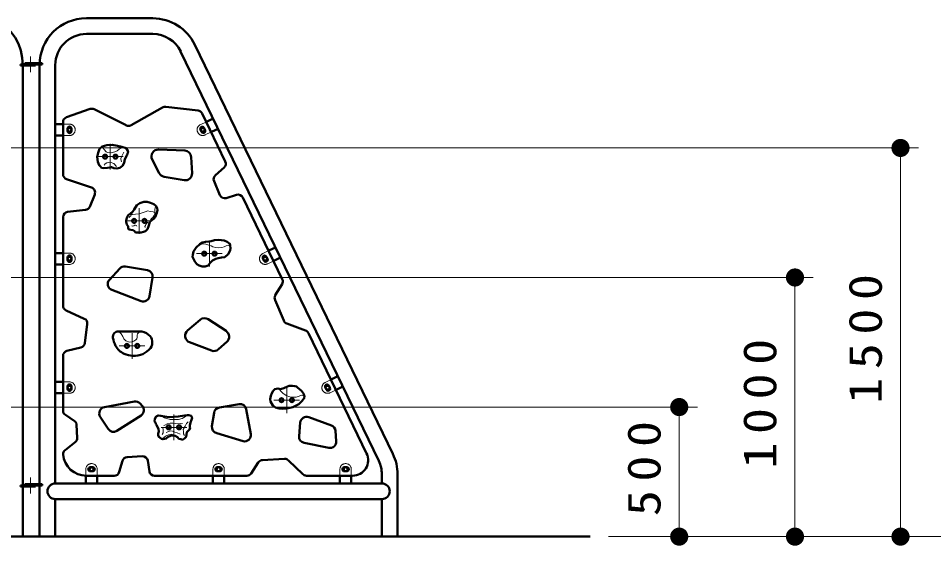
# Model space of a CAD drawing. Units: millimetres on the paper. Extents: x -385 to 0, y -594 to 267.
# Drawn here: x -186.3 to -135.8, y -235.5 to -206.4 of the extents above; entities that cross this region are included whole.
import ezdxf

# ---------------------------------------------------------------- set-up
doc = ezdxf.new("R2010")
doc.units = ezdxf.units.MM
for name, pattern in [('USER1', [4.5, 2.5, -2]), ('USER2', [6, 3, -1, 1, -1]), ('USER3', [8, 3, -1, 1, -1, 1, -1])]:
    doc.linetypes.add(name, pattern=pattern)
doc.layers.add('LY_1', color=140, linetype='Continuous', lineweight=50)
doc.styles.add('ＭＳ ゴシック', font='')
doc.styles.get('ＭＳ ゴシック').set_extended_font_data('MS Gothic')

# ---------------------------------------------------------------- blocks, each defined once
blk = doc.blocks.new('filled_dot')
at = {"color": 0, "linetype": 'Continuous', "lineweight": -2, "const_width": 1.25}
blk.add_lwpolyline([(-0.625, 0, 1), (0.625, 0, 1)], format="xyb", close=True, dxfattribs=at)

msp = doc.modelspace()

# ---------------------------------------------------------------- linework, layer by layer
at = {"layer": 'LY_1'}
for p, q in [((-182.519, -206.446), (-178.862, -206.446)), ((-182.519, -207.31), (-178.862, -207.31)), ((-166.407, -230.839), (-177.323, -208.276)), ((-165.629, -230.462), (-176.544, -207.9)), ((-185.317, -208.985), (-186.14, -208.985)), ((-186.14, -208.985), (-186.14, -209.05)), ((-185.317, -209.05), (-186.14, -209.05)), ((-186.022, -235.021), (-186.022, -209.021)), ((-185.904, -208.985), (-185.904, -208.921)), ((-185.904, -208.921), (-184.958, -208.921)), ((-185.904, -208.985), (-184.958, -208.985)), ((-185.317, -208.985), (-185.317, -209.05)), ((-185.094, -235.021), (-185.094, -209.021)), ((-184.958, -208.985), (-184.958, -208.921)), ((-184.229, -232.089), (-184.229, -209.021)), ((-178.148, -211.328), (-176.364, -211.536)), ((-183.614, -211.905), (-182.318, -211.445)), ((-182.094, -211.458), (-180.318, -212.346)), ((-180.05, -212.339), (-178.322, -211.363)), ((-174.863, -214.336), (-176.14, -211.696)), ((-183.82, -212.278), (-184.229, -212.278)), ((-183.804, -212.175), (-183.804, -215.046)), ((-175.904, -212.147), (-175.536, -211.969)), ((-183.554, -212.664), (-183.554, -212.521)), ((-183.34, -212.664), (-183.34, -212.521)), ((-176.169, -212.704), (-176.231, -212.575)), ((-175.976, -212.61), (-176.038, -212.482)), ((-175.631, -212.713), (-175.262, -212.535)), ((-183.82, -212.907), (-184.229, -212.907)), ((-178.537, -213.681), (-177.101, -213.737)), ((-180.279, -213.971), (-180.282, -213.989)), ((-178.502, -214.981), (-178.887, -214.23)), ((-176.739, -214.095), (-176.694, -214.981)), ((-174.932, -214.675), (-175.408, -215.094)), ((-182.235, -215.775), (-183.609, -215.317)), ((-177.135, -215.372), (-178.231, -215.18)), ((-175.483, -215.419), (-175.157, -216.192)), ((-182.333, -216.835), (-182.06, -216.152)), ((-174.811, -216.354), (-174.239, -216.18)), ((-171.721, -220.83), (-173.899, -216.329)), ((-183.55, -217.122), (-182.567, -217.013)), ((-183.804, -217.406), (-183.804, -222.29)), ((-179.057, -217.797), (-179.057, -217.813)), ((-183.82, -219.385), (-184.229, -219.385)), ((-172.466, -219.254), (-172.098, -219.076)), ((-183.554, -219.771), (-183.554, -219.628)), ((-183.34, -219.771), (-183.34, -219.628)), ((-172.73, -219.811), (-172.792, -219.682)), ((-172.537, -219.717), (-172.6, -219.589)), ((-172.192, -219.82), (-171.824, -219.642)), ((-183.82, -220.014), (-184.229, -220.014)), ((-181.25, -220.858), (-180.683, -220.24)), ((-180.371, -220.132), (-179.154, -220.335)), ((-178.87, -220.731), (-179.037, -221.763)), ((-179.501, -222.031), (-181.118, -221.415)), ((-171.734, -221.102), (-172.106, -221.718)), ((-171.645, -223.114), (-172.124, -221.977)), ((-182.631, -223.008), (-183.637, -222.55)), ((-182.601, -224.348), (-182.466, -223.305)), ((-176.944, -223.66), (-176.255, -223.069)), ((-175.798, -223.04), (-174.823, -223.684)), ((-171.481, -223.271), (-170.444, -223.655)), ((-179.596, -223.707), (-180.761, -223.706)), ((-167.075, -230.434), (-170.286, -223.798)), ((-175.631, -224.765), (-176.832, -224.304)), ((-174.781, -224.286), (-175.243, -224.694)), ((-183.588, -224.782), (-182.815, -224.589)), ((-183.804, -225.059), (-183.804, -228.072)), ((-169.028, -226.362), (-168.659, -226.183)), ((-183.82, -226.493), (-184.229, -226.493)), ((-183.554, -226.878), (-183.554, -226.735)), ((-183.34, -226.878), (-183.34, -226.735)), ((-169.292, -226.918), (-169.354, -226.789)), ((-169.099, -226.825), (-169.161, -226.696)), ((-168.754, -226.927), (-168.386, -226.749)), ((-183.82, -227.121), (-184.229, -227.121)), ((-179.874, -227.579), (-181.524, -227.882)), ((-179.44, -227.811), (-179.558, -227.684)), ((-175.187, -227.906), (-174.097, -227.714)), ((-183.675, -228.311), (-183.188, -228.63)), ((-181.751, -228.411), (-181.312, -229.085)), ((-180.836, -229.188), (-179.507, -228.337)), ((-175.596, -228.925), (-175.483, -228.196)), ((-173.711, -227.995), (-173.462, -229.365)), ((-169.018, -228.893), (-170.269, -228.443)), ((-183.06, -228.856), (-183.028, -229.572)), ((-176.812, -228.969), (-176.812, -228.981)), ((-170.731, -228.737), (-170.798, -229.476)), ((-173.886, -229.763), (-175.338, -229.313)), ((-168.746, -229.76), (-168.79, -229.191)), ((-183.136, -229.809), (-183.692, -230.249)), ((-170.523, -229.846), (-169.16, -230.125)), ((-180.703, -231.455), (-180.533, -230.843)), ((-180.273, -230.634), (-179.436, -230.591)), ((-179.139, -230.832), (-179.046, -231.422)), ((-173.443, -231.534), (-173.05, -230.931)), ((-171.593, -230.738), (-172.825, -230.802)), ((-171.381, -230.817), (-170.583, -231.584)), ((-182.162, -231.2), (-182.304, -231.2)), ((-182.162, -231.414), (-182.304, -231.414)), ((-175.162, -231.2), (-175.304, -231.2)), ((-175.162, -231.414), (-175.304, -231.414)), ((-168.162, -231.2), (-168.304, -231.2)), ((-168.162, -231.414), (-168.304, -231.414)), ((-182.547, -231.68), (-182.547, -232.089)), ((-180.979, -231.664), (-182.519, -231.664)), ((-181.919, -231.68), (-181.919, -232.089)), ((-173.682, -231.664), (-178.764, -231.664)), ((-175.547, -231.68), (-175.547, -232.089)), ((-174.919, -231.68), (-174.919, -232.089)), ((-167.847, -231.664), (-170.385, -231.664)), ((-168.547, -231.68), (-168.547, -232.089)), ((-167.919, -231.68), (-167.919, -232.089)), ((-166.237, -232.089), (-166.237, -231.584)), ((-165.372, -235.021), (-165.372, -231.584)), ((-185.317, -232.2), (-186.14, -232.2)), ((-186.14, -232.2), (-186.14, -232.264)), ((-185.317, -232.264), (-186.14, -232.264)), ((-185.904, -232.2), (-185.904, -232.135)), ((-185.904, -232.135), (-184.958, -232.135)), ((-185.904, -232.2), (-184.958, -232.2)), ((-185.317, -232.2), (-185.317, -232.264)), ((-184.958, -232.2), (-184.958, -232.135)), ((-184.229, -232.089), (-166.237, -232.089)), ((-184.229, -232.953), (-166.237, -232.953)), ((-184.229, -235.021), (-184.229, -232.953)), ((-166.237, -235.021), (-166.237, -232.953))]:
    msp.add_line(p, q, dxfattribs=at)
at = {"layer": 'LY_1', "color": 7, "linetype": 'USER2', "lineweight": 13}
for p, q in [((-185.59, -209.421), (-185.59, -208.549)), ((-181.201, -214.072), (-181.201, -213.362)), ((-181.201, -214.072), (-181.91, -214.072)), ((-181.201, -214.072), (-180.491, -214.072)), ((-181.201, -214.072), (-181.201, -214.781)), ((-179.602, -217.614), (-179.602, -216.905)), ((-179.602, -217.614), (-180.312, -217.614)), ((-179.602, -217.614), (-178.893, -217.614)), ((-179.602, -217.614), (-179.602, -218.324)), ((-175.739, -219.42), (-175.739, -218.71)), ((-175.739, -219.42), (-176.449, -219.42)), ((-175.739, -219.42), (-175.03, -219.42)), ((-175.739, -219.42), (-175.739, -220.129)), ((-179.999, -224.507), (-179.999, -223.797)), ((-179.999, -224.507), (-180.708, -224.507)), ((-179.999, -224.507), (-179.289, -224.507)), ((-179.999, -224.507), (-179.999, -225.216)), ((-171.48, -227.498), (-171.48, -226.788)), ((-171.48, -227.498), (-172.189, -227.498)), ((-171.48, -227.498), (-170.771, -227.498)), ((-171.48, -227.498), (-171.48, -228.207)), ((-177.696, -228.996), (-177.696, -228.286)), ((-177.696, -228.996), (-178.406, -228.996)), ((-177.696, -228.996), (-176.987, -228.996)), ((-177.696, -228.996), (-177.696, -229.705)), ((-185.59, -232.636), (-185.59, -231.764))]:
    msp.add_line(p, q, dxfattribs=at)
at = {"layer": 'LY_1', "color": 7, "linetype": 'USER1', "lineweight": 13}
for p, q in [((-185.683, -208.985), (-185.683, -208.921)), ((-185.671, -208.985), (-185.671, -209.05)), ((-185.509, -208.985), (-185.509, -209.05)), ((-185.497, -208.985), (-185.497, -208.921)), ((-183.447, -212.278), (-183.82, -212.278)), ((-176.24, -212.31), (-175.904, -212.147)), ((-175.966, -212.876), (-175.631, -212.713)), ((-183.447, -212.907), (-183.82, -212.907)), ((-183.447, -219.385), (-183.82, -219.385)), ((-172.802, -219.417), (-172.466, -219.254)), ((-172.528, -219.983), (-172.192, -219.82)), ((-183.447, -220.014), (-183.82, -220.014)), ((-169.364, -226.524), (-169.028, -226.362)), ((-183.447, -226.493), (-183.82, -226.493)), ((-169.09, -227.09), (-168.754, -226.927)), ((-183.447, -227.121), (-183.82, -227.121)), ((-182.547, -231.307), (-182.547, -231.68)), ((-181.919, -231.307), (-181.919, -231.68)), ((-175.547, -231.307), (-175.547, -231.68)), ((-174.919, -231.307), (-174.919, -231.68)), ((-168.547, -231.307), (-168.547, -231.68)), ((-167.919, -231.307), (-167.919, -231.68)), ((-185.683, -232.2), (-185.683, -232.135)), ((-185.671, -232.2), (-185.671, -232.264)), ((-185.509, -232.2), (-185.509, -232.264)), ((-185.497, -232.2), (-185.497, -232.135))]:
    msp.add_line(p, q, dxfattribs=at)
at = {"layer": 'LY_1', "color": 7, "lineweight": 13}
for p, q in [((-224.906, -213.593), (-136.656, -213.593)), ((-137.656, -213.593), (-137.656, -235.021)), ((-204.113, -220.735), (-142.471, -220.735)), ((-143.471, -220.735), (-143.471, -235.021)), ((-204.113, -227.878), (-148.851, -227.878)), ((-149.851, -227.878), (-149.851, -235.021)), ((-153.752, -235.021), (-129.65, -235.021)), ((-153.752, -235.021), (-136.656, -235.021)), ((-153.752, -235.021), (-142.471, -235.021)), ((-153.752, -235.021), (-148.851, -235.021))]:
    msp.add_line(p, q, dxfattribs=at)
at = {"layer": 'LY_1', "color": 7}
msp.add_line((-154.752, -235.021), (-357.942, -235.021), dxfattribs=at)
at = {"layer": 'LY_1'}
for points in [[(-188.262, -206.446), (-187.911, -206.478), (-187.57, -206.572), (-187.245, -206.727), (-186.945, -206.938), (-186.678, -207.2), (-186.45, -207.508), (-186.266, -207.852), (-186.132, -208.225), (-186.05, -208.618), (-186.022, -209.021)], [(-180.279, -213.971), (-180.253, -213.896), (-180.219, -213.828), (-180.238, -213.75), (-180.331, -213.604), (-180.559, -213.537), (-180.802, -213.484), (-181.09, -213.417), (-181.386, -213.443), (-181.644, -213.522), (-181.793, -213.645), (-181.876, -213.858), (-181.928, -214.09), (-181.894, -214.367), (-181.82, -214.535), (-181.734, -214.625), (-181.677, -214.681), (-181.58, -214.7), (-181.348, -214.681), (-181.139, -214.651), (-181.001, -214.707), (-180.847, -214.726), (-180.683, -214.696), (-180.529, -214.58), (-180.44, -214.408), (-180.406, -214.221), (-180.312, -214.049), (-180.282, -213.989)], [(-179.057, -217.797), (-179.017, -217.659), (-178.919, -217.578), (-178.802, -217.509), (-178.733, -217.408), (-178.692, -217.311), (-178.64, -217.177), (-178.595, -217.027), (-178.611, -216.913), (-178.696, -216.784), (-178.81, -216.699), (-178.98, -216.614), (-179.175, -216.557), (-179.361, -216.561), (-179.568, -216.63), (-179.73, -216.755), (-179.88, -216.982), (-179.953, -217.104), (-180.086, -217.201), (-180.212, -217.306), (-180.281, -217.452), (-180.33, -217.602), (-180.33, -217.675), (-180.281, -217.805), (-180.212, -217.918), (-180.216, -217.991), (-180.18, -218.085), (-180.066, -218.113), (-179.949, -218.129), (-179.868, -218.19), (-179.803, -218.251), (-179.677, -218.255), (-179.503, -218.251), (-179.365, -218.226), (-179.264, -218.178), (-179.158, -218.068), (-179.086, -217.931), (-179.057, -217.813)], [(-174.897, -219.621), (-174.708, -219.451), (-174.592, -219.242), (-174.577, -219.111), (-174.592, -218.98), (-174.615, -218.872), (-174.762, -218.763), (-174.928, -218.702), (-175.083, -218.671), (-175.26, -218.667), (-175.449, -218.686), (-175.646, -218.733), (-175.77, -218.752), (-175.955, -218.775), (-176.118, -218.81), (-176.26, -218.895), (-176.469, -219.076), (-176.62, -219.3), (-176.658, -219.482), (-176.67, -219.601), (-176.55, -219.86), (-176.426, -220.007), (-176.299, -220.08), (-176.145, -220.138), (-175.978, -220.138), (-175.816, -220.08), (-175.689, -219.922), (-175.573, -219.802), (-175.38, -219.706), (-175.249, -219.675), (-175.075, -219.64), (-174.893, -219.621)], [(-170.496, -227.29), (-170.55, -227.137), (-170.666, -226.978), (-170.887, -226.792), (-170.948, -226.74), (-171.026, -226.725), (-171.168, -226.704), (-171.337, -226.715), (-171.444, -226.751), (-171.646, -226.832), (-171.818, -226.884), (-171.974, -226.855), (-172.129, -226.885), (-172.223, -226.979), (-172.308, -227.11), (-172.36, -227.265), (-172.399, -227.447), (-172.371, -227.576), (-172.241, -227.785), (-172.089, -227.9), (-171.889, -227.962), (-171.713, -227.97), (-171.48, -227.954), (-171.143, -227.883), (-170.809, -227.726), (-170.64, -227.561), (-170.516, -227.394), (-170.496, -227.283)], [(-176.812, -228.969), (-176.816, -228.889), (-176.781, -228.721), (-176.724, -228.587), (-176.693, -228.465), (-176.739, -228.369), (-176.869, -228.32), (-176.957, -228.316), (-177.106, -228.346), (-177.458, -228.404), (-177.947, -228.434), (-178.207, -228.407), (-178.409, -228.358), (-178.554, -228.343), (-178.68, -228.404), (-178.738, -228.526), (-178.757, -228.667), (-178.707, -228.732), (-178.684, -228.797), (-178.65, -228.862), (-178.539, -229.103), (-178.528, -229.218), (-178.554, -229.332), (-178.57, -229.42), (-178.528, -229.527), (-178.379, -229.63), (-178.302, -229.649), (-178.13, -229.603), (-178.008, -229.523), (-177.832, -229.454), (-177.618, -229.462), (-177.5, -229.538), (-177.416, -229.623), (-177.309, -229.657), (-177.225, -229.676), (-177.11, -229.615), (-177.022, -229.527), (-177.007, -229.389), (-176.984, -229.271), (-176.923, -229.21), (-176.827, -229.118), (-176.808, -229.015), (-176.812, -228.981)]]:
    msp.add_lwpolyline(points, dxfattribs=at)
at = {"layer": 'LY_1', "color": 7, "linetype": 'USER1', "lineweight": 13}
for points in [[(-181.71, -213.562), (-181.659, -213.578), (-181.599, -213.612), (-181.539, -213.686), (-181.434, -213.81), (-181.356, -213.84), (-181.146, -213.855), (-180.959, -213.814), (-180.821, -213.754), (-180.72, -213.668), (-180.6, -213.612), (-180.507, -213.578), (-180.415, -213.563)], [(-180.192, -217.283), (-180.131, -217.262), (-179.977, -217.262), (-179.819, -217.242), (-179.604, -217.221), (-179.507, -217.189), (-179.385, -217.152), (-179.276, -217.108), (-179.134, -217.067), (-179.004, -217.092), (-178.838, -217.116), (-178.729, -217.177), (-178.701, -217.242), (-178.69, -217.304)], [(-174.588, -219.007), (-174.7, -218.98), (-174.808, -218.995), (-174.92, -219.045), (-175.052, -219.076), (-175.225, -219.096), (-175.391, -219.08), (-175.546, -219.045), (-175.65, -218.995), (-175.778, -218.945), (-175.932, -218.906), (-176.098, -218.879), (-176.241, -218.906), (-176.308, -218.931)], [(-170.497, -227.291), (-170.574, -227.234), (-170.658, -227.222), (-170.787, -227.282), (-170.957, -227.331), (-171.165, -227.34), (-171.308, -227.318), (-171.507, -227.249), (-171.687, -227.112), (-171.814, -226.992), (-171.884, -226.895), (-171.95, -226.859)], [(-176.829, -228.327), (-176.919, -228.35), (-177.049, -228.407), (-177.232, -228.503), (-177.442, -228.556), (-177.698, -228.572), (-177.909, -228.556), (-178.092, -228.514), (-178.233, -228.465), (-178.356, -228.407), (-178.429, -228.353)], [(-178.435, -229.605), (-178.359, -229.603), (-178.233, -229.546), (-178.115, -229.47), (-177.985, -229.401), (-177.821, -229.37), (-177.695, -229.405), (-177.617, -229.462)]]:
    msp.add_lwpolyline(points, dxfattribs=at)
at = {"layer": 'LY_1', "color": 7, "lineweight": 13}
for points in [[(-180.451, -213.832), (-180.507, -213.933), (-180.57, -214.053), (-180.615, -214.169), (-180.604, -214.311), (-180.589, -214.367)], [(-180.866, -214.625), (-181.004, -214.446), (-181.206, -214.386), (-181.389, -214.423), (-181.479, -214.475), (-181.532, -214.547)], [(-178.976, -217.558), (-178.927, -217.489), (-178.859, -217.428), (-178.794, -217.335), (-178.753, -217.221), (-178.753, -217.108), (-178.741, -216.978), (-178.729, -216.869)], [(-179.977, -217.152), (-180.038, -217.25), (-180.074, -217.343), (-180.143, -217.392), (-180.167, -217.448)], [(-179.746, -217.914), (-179.75, -217.862), (-179.807, -217.854), (-179.839, -217.854), (-179.904, -217.894), (-179.981, -217.91), (-180.022, -217.886)], [(-179.13, -217.691), (-179.203, -217.752), (-179.244, -217.809), (-179.268, -217.862), (-179.288, -217.931), (-179.276, -217.979)], [(-178.249, -228.897), (-178.187, -228.885), (-178.073, -228.809), (-177.901, -228.774), (-177.752, -228.767), (-177.611, -228.786), (-177.45, -228.801), (-177.347, -228.786), (-177.278, -228.797), (-177.225, -228.778)], [(-176.907, -228.69), (-176.995, -228.79), (-177.079, -228.923), (-177.137, -229.03), (-177.186, -229.111), (-177.175, -229.233), (-177.175, -229.355), (-177.118, -229.447)], [(-178.314, -229.023), (-178.287, -229.111), (-178.279, -229.206), (-178.294, -229.29), (-178.337, -229.382)], [(-177.343, -229.378), (-177.507, -229.298), (-177.645, -229.263), (-177.74, -229.218), (-177.775, -229.198), (-177.882, -229.195), (-178.027, -229.24), (-178.115, -229.275)]]:
    msp.add_lwpolyline(points, dxfattribs=at)
at = {"layer": 'LY_1', "color": 7, "linetype": 'USER3', "lineweight": 13}
msp.add_lwpolyline([(-179.473, -223.716), (-179.644, -223.783), (-179.697, -223.842), (-179.711, -223.906), (-179.728, -224.028), (-179.744, -224.115), (-179.798, -224.168), (-179.911, -224.24), (-180.022, -224.288), (-180.145, -224.308), (-180.346, -224.233), (-180.447, -224.116), (-180.517, -223.979), (-180.594, -223.837), (-180.687, -223.745), (-180.815, -223.711)], dxfattribs=at)
at = {"layer": 'LY_1'}
for centre in [(-183.447, -212.593), (-176.103, -212.593), (-181.486, -214.072), (-180.915, -214.072), (-179.888, -217.614), (-179.316, -217.614), (-176.025, -219.42), (-175.453, -219.42), (-183.447, -219.7), (-172.665, -219.7), (-180.285, -224.507), (-179.713, -224.507), (-183.447, -226.807), (-169.227, -226.807), (-171.766, -227.498), (-171.194, -227.498), (-177.982, -228.996), (-177.411, -228.996), (-182.233, -231.307), (-175.233, -231.307), (-168.233, -231.307)]:
    msp.add_circle(centre, 0.107, dxfattribs=at)
at = {"layer": 'LY_1', "color": 7, "lineweight": 13}
for centre, radius in [((-181.486, -214.072), 0.129), ((-181.486, -214.072), 0.0857), ((-181.486, -214.072), 0.0714), ((-180.915, -214.072), 0.129), ((-180.915, -214.072), 0.0857), ((-180.915, -214.072), 0.0714), ((-179.888, -217.614), 0.129), ((-179.888, -217.614), 0.0857), ((-179.888, -217.614), 0.0714), ((-179.316, -217.614), 0.129), ((-179.316, -217.614), 0.0857), ((-179.316, -217.614), 0.0714), ((-176.025, -219.42), 0.129), ((-176.025, -219.42), 0.0857), ((-176.025, -219.42), 0.0714), ((-175.453, -219.42), 0.129), ((-175.453, -219.42), 0.0857), ((-175.453, -219.42), 0.0714), ((-180.285, -224.507), 0.129), ((-180.285, -224.507), 0.0857), ((-180.285, -224.507), 0.0714), ((-179.713, -224.507), 0.129), ((-179.713, -224.507), 0.0857), ((-179.713, -224.507), 0.0714), ((-171.766, -227.498), 0.129), ((-171.766, -227.498), 0.0857), ((-171.766, -227.498), 0.0857), ((-171.766, -227.498), 0.0714), ((-171.194, -227.498), 0.129), ((-171.194, -227.498), 0.0857), ((-171.194, -227.498), 0.0714), ((-177.982, -228.996), 0.129), ((-177.982, -228.996), 0.0857), ((-177.982, -228.996), 0.0714), ((-177.411, -228.996), 0.129), ((-177.411, -228.996), 0.0857), ((-177.411, -228.996), 0.0714)]:
    msp.add_circle(centre, radius, dxfattribs=at)
at = {"layer": 'LY_1'}
for centre, radius, start, end in [((-182.519, -209.021), 2.575, 90, 180), ((-178.862, -209.021), 2.575, 25.8166, 90), ((-182.519, -209.021), 1.711, 90, 180), ((-178.862, -209.021), 1.711, 25.8166, 90), ((-178.181, -211.611), 0.286, 83.3255, 119.4759), ((-182.222, -211.714), 0.286, 63.435, 109.5731), ((-176.398, -211.82), 0.286, 25.8166, 83.3255), ((-183.519, -212.175), 0.286, 109.5731, 180), ((-180.19, -212.091), 0.286, 243.4349, 299.4759), ((-183.447, -212.521), 0.107, 0, 180), ((-183.447, -212.664), 0.107, 180, 0), ((-176.134, -212.528), 0.107, 25.8166, 205.8166), ((-176.072, -212.657), 0.107, 205.8166, 25.8166), ((-178.552, -214.058), 0.377, 87.7543, 207.1497), ((-177.116, -214.114), 0.377, 2.9357, 87.7543), ((-175.12, -214.46), 0.286, 311.3407, 25.8166), ((-183.519, -215.046), 0.286, 180, 251.5651), ((-178.166, -214.809), 0.377, 207.1497, 260.0738), ((-177.07, -215.001), 0.377, 260.0738, 2.9357), ((-175.22, -215.308), 0.286, 131.3407, 202.8556), ((-182.326, -216.046), 0.286, 338.1986, 71.565), ((-174.894, -216.081), 0.286, 202.8556, 286.9359), ((-174.156, -216.454), 0.286, 25.8166, 106.9359), ((-182.599, -216.729), 0.286, 276.3402, 338.1986), ((-183.519, -217.406), 0.286, 96.3402, 180), ((-183.447, -219.628), 0.107, 0, 180), ((-183.447, -219.771), 0.107, 180, 0), ((-172.696, -219.635), 0.107, 25.8166, 205.8166), ((-172.634, -219.764), 0.107, 205.8166, 25.8166), ((-180.428, -220.473), 0.346, 80.5377, 137.4896), ((-179.211, -220.676), 0.346, 350.789, 80.5377), ((-180.995, -221.092), 0.346, 137.4896, 249.1455), ((-171.979, -220.955), 0.286, 328.8872, 25.8166), ((-179.378, -221.708), 0.346, 249.1455, 350.789), ((-171.861, -221.866), 0.286, 148.8872, 204.3478), ((-183.519, -222.29), 0.286, 180, 245.5057), ((-182.75, -223.268), 0.286, 352.6476, 65.5057), ((-176.007, -223.357), 0.38, 56.5179, 130.6781), ((-171.382, -223.003), 0.286, 202.8394, 249.6933), ((-180.761, -224.002), 0.296, 89.9644, 189.8104), ((-179.597, -224.511), 0.804, 50.6079, 89.9644), ((-179.433, -224.311), 0.546, 325.0641, 50.6079), ((-176.696, -223.949), 0.38, 130.6781, 249.006), ((-175.033, -224.001), 0.38, 311.4995, 56.5179), ((-170.543, -223.923), 0.286, 25.8166, 69.6933), ((-182.884, -224.312), 0.286, 284.0362, 352.6476), ((-179.506, -223.785), 1.57, 189.8104, 206.9256), ((-183.519, -225.059), 0.286, 104.0362, 180), ((-180.062, -224.067), 0.946, 206.9256, 246.5481), ((-179.853, -223.584), 1.473, 246.5481, 266.0444), ((-179.876, -223.923), 1.133, 266.0444, 321.8256), ((-175.495, -224.41), 0.38, 249.006, 311.4995), ((-183.447, -226.735), 0.107, 0, 180), ((-183.447, -226.878), 0.107, 180, 0), ((-169.258, -226.743), 0.107, 25.8166, 205.8166), ((-169.196, -226.871), 0.107, 205.8166, 25.8166), ((-181.462, -228.222), 0.346, 100.4134, 213.0875), ((-179.811, -227.919), 0.346, 42.7608, 100.4134), ((-179.694, -228.046), 0.346, 302.62, 42.7608), ((-175.142, -228.248), 0.346, 97.5946, 171.2538), ((-174.051, -228.057), 0.346, 10.3049, 97.5946), ((-183.519, -228.072), 0.286, 180, 236.7683), ((-170.386, -228.768), 0.346, 70.2328, 174.8056), ((-183.345, -228.869), 0.286, 2.5638, 56.7683), ((-175.254, -228.978), 0.346, 171.2538, 255.9638), ((-169.135, -229.218), 0.346, 4.4672, 70.2328), ((-181.022, -228.897), 0.346, 213.0875, 302.62), ((-173.802, -229.427), 0.346, 255.9638, 10.3049), ((-170.454, -229.507), 0.346, 174.8056, 258.4078), ((-183.313, -229.585), 0.286, 308.3952, 2.5638), ((-169.091, -229.787), 0.346, 258.4078, 4.4672), ((-183.514, -230.473), 0.286, 128.3952, 185.4454), ((-182.519, -230.378), 1.286, 185.4454, 270), ((-167.847, -230.807), 0.857, 270, 25.8166), ((-167.947, -231.584), 2.575, 0, 25.8166), ((-180.258, -230.92), 0.286, 92.9609, 164.4759), ((-179.421, -230.876), 0.286, 8.8807, 92.9609), ((-172.811, -231.087), 0.286, 91.4688, 146.9293), ((-171.579, -231.023), 0.286, 46.1233, 92.9771), ((-167.947, -231.584), 1.711, 0, 25.8166), ((-182.304, -231.307), 0.107, 90, 270), ((-182.162, -231.307), 0.107, 270, 90), ((-180.979, -231.378), 0.286, 270, 344.4759), ((-178.764, -231.378), 0.286, 188.8807, 270), ((-175.304, -231.307), 0.107, 90, 270), ((-175.162, -231.307), 0.107, 270, 90), ((-168.304, -231.307), 0.107, 90, 270), ((-168.162, -231.307), 0.107, 270, 90), ((-173.682, -231.378), 0.286, 270, 326.9293), ((-170.385, -231.378), 0.286, 226.1233, 270), ((-184.229, -232.521), 0.432, 90, 270), ((-166.237, -232.521), 0.432, 270, 90)]:
    msp.add_arc(centre, radius, start, end, dxfattribs=at)
at = {"layer": 'LY_1', "color": 7, "linetype": 'USER1', "lineweight": 13}
for centre, start, end in [((-183.447, -212.593), 270, 90), ((-176.103, -212.593), 115.8166, 295.8166), ((-183.447, -219.7), 270, 90), ((-172.665, -219.7), 115.8166, 295.8166), ((-183.447, -226.807), 270, 90), ((-169.227, -226.807), 115.8166, 295.8166), ((-182.233, -231.307), 0, 180), ((-175.233, -231.307), 0, 180), ((-168.233, -231.307), 0, 180)]:
    msp.add_arc(centre, 0.314, start, end, dxfattribs=at)

# ---------------------------------------------------------------- block references
at = {"layer": 'LY_1', "color": 7, "lineweight": 13, "xscale": 0.4, "yscale": 0.4}
for p, rotation in [((-137.656, -213.593), 270), ((-143.471, -220.735), 270), ((-149.851, -227.878), 270), ((-149.851, -235.021), 90), ((-143.471, -235.021), 90), ((-137.656, -235.021), 90)]:
    msp.add_blockref('filled_dot', p, dxfattribs=dict(at, rotation=rotation))

# ---------------------------------------------------------------- texts
at = {"layer": 'LY_1', "color": 7, "char_height": 1.833, "attachment_point": 8, "rotation": 90, "style": 'ＭＳ ゴシック'}
for s, insert in [('\\T1.33;\\W1.15;1500', (-138.656, -223.886)), ('\\T1.33;\\W1.15;1000', (-144.471, -227.457)), ('\\T1.33;\\W1.15;500', (-150.851, -231.033))]:
    msp.add_mtext(s, dxfattribs=dict(at, insert=insert))

doc.saveas('drawing.dxf')
